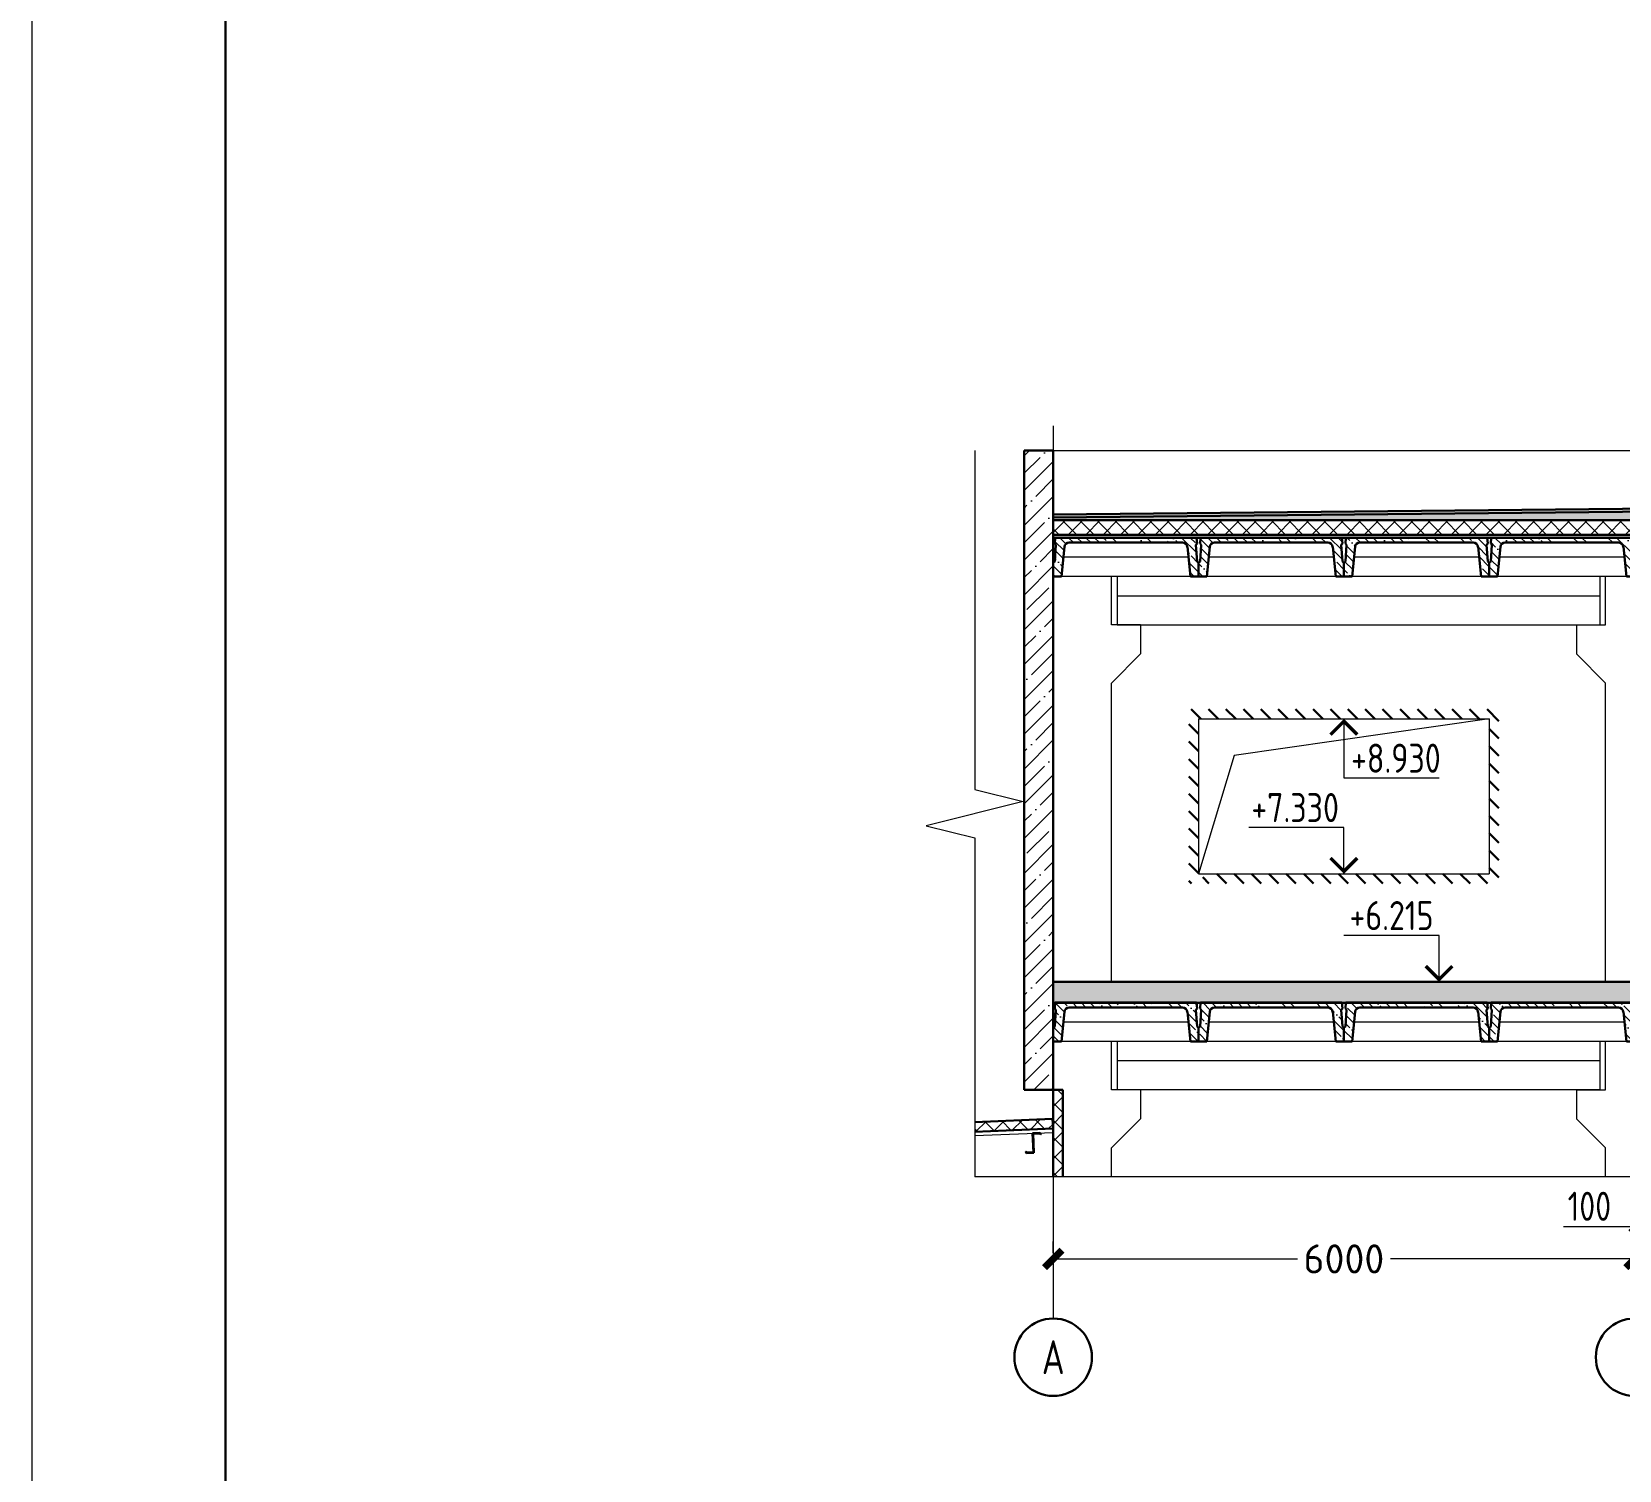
# Model space of a CAD drawing. Extents: x -965262 to 1142518, y -357520 to 71675.
# Drawn here: x 891868 to 908252, y -210388 to -195538 of the extents above; entities that cross this region are included whole.
import ezdxf

# ---------------------------------------------------------------- set-up
doc = ezdxf.new("R2010")
doc.units = 0
doc.header["$LTSCALE"] = 10
doc.linetypes.add('DOTE', pattern=[2.42, 2, -0.2, 0.02, -0.2])
doc.layers.get('0').update_dxf_attribs({"linetype": 'CONTINUOUS', "lineweight": 30})
doc.layers.get('Defpoints').update_dxf_attribs({"linetype": 'CONTINUOUS'})
doc.layers.add('DOTE', color=7, linetype='DOTE', lineweight=9)
doc.styles.add('GOST 2.304', font='isocpeur.ttf', dxfattribs={"width": 0.75, "height": 250})
doc.styles.get("Standard").update_dxf_attribs({"font": 'isocpeur.ttf', "height": 300})
doc.styles.add('ГОСТ 2м', font='isocpeur.ttf', dxfattribs={"width": 0.8, "height": 250})
doc.dimstyles.get("Standard").update_dxf_attribs({"dimscale": 100, "dimtxt": 300, "dimasz": 1.8, "dimexe": 1.8, "dimexo": 0.625, "dimgap": 0.9, "dimtad": 0, "dimdec": 0, "dimzin": 0, "dimdsep": 46, "dimtxsty": 'Standard', "dimblk": 'ARCHTICK', "dimcen": 0.9, "dimclrd": 256, "dimclre": 256, "dimclrt": 256, "dimadec": 0, "dimazin": 0, "dimtfac": 1, "dimtdec": 0, "dimtofl": 0, "dimtmove": 0, "dimatfit": 3, "dimfxl": 1, "dimtolj": 1, "dimtzin": 0, "dimlwd": 15, "dimlwe": 15, "dimarcsym": 0})
doc.dimstyles.new('ГОСТ 2м', dxfattribs={"dimtxt": 250, "dimasz": 100, "dimexe": 75, "dimexo": 150, "dimgap": 62.5, "dimtad": 1, "dimdec": 0, "dimtxsty": 'ГОСТ 2м', "dimblk": 'ARCHTICK', "dimcen": 150, "dimdle": 75, "dimclrd": 256, "dimclre": 256, "dimclrt": 256, "dimadec": 0, "dimazin": 0, "dimtfac": 1, "dimtdec": 0, "dimtmove": 0, "dimatfit": 3, "dimldrblk": 'OBLIQUE', "dimfxl": 1, "dimlwd": 15, "dimlwe": 15, "dimarcsym": 0})
pattern_1 = [(45, (511878.28, -222329.96), (-89.80256, 89.80256), []), (135, (511878.28, -222329.96), (-89.80256, -89.80256), [])]

# ---------------------------------------------------------------- blocks, each defined once
blk = doc.blocks.new('y')
at = {"lineweight": 15}
h = blk.add_hatch(dxfattribs=at)
h.set_pattern_fill('ANSI35', color=256, scale=20, angle=90, style=0)
h.set_pattern_definition([(135, (-71939.62, 175751.51), (-89.80256, -89.80256), []), (135, (-71939.62, 175841.31), (-89.80256, -89.80256), [158.75, -31.75, 0, -31.75])])
edge = h.paths.add_edge_path()
edge.add_ellipse((16946, 173768), major_axis=(35.4, 35.4), ratio=1, start_angle=45, end_angle=129.2894)
edge.add_line((16896, 173773), (16866, 173468))
edge.add_line((16866, 173468), (16781, 173468))
edge.add_line((16781, 173468), (16781, 173608))
edge.add_line((16781, 173608), (16796, 173623))
edge.add_line((16796, 173623), (16809, 173793))
edge.add_line((16809, 173793), (16796, 173808))
edge.add_line((16796, 173808), (16801, 173868))
edge.add_line((16801, 173868), (18261, 173868))
edge.add_line((18261, 173868), (18265, 173808))
edge.add_line((18265, 173808), (18252, 173793))
edge.add_line((18252, 173793), (18266, 173623))
edge.add_line((18266, 173623), (18281, 173608))
edge.add_line((18281, 173608), (18281, 173468))
edge.add_line((18281, 173468), (18196, 173468))
edge.add_line((18196, 173468), (18165, 173773))
edge.add_ellipse((18115, 173768), major_axis=(-35.4, 35.4), ratio=1, start_angle=230.7106, end_angle=315)
edge.add_line((18115, 173818), (16946, 173818))
h.paths.add_polyline_path([(17611, 173818), (17451, 173818), (17451, 173868), (17611, 173868)], flags=17)
h.paths.add_polyline_path([(17961, 173818), (17801, 173818), (17801, 173868), (17961, 173868)], flags=17)
for p, q in [((16801, 173868), (16796, 173808)), ((18261, 173868), (16801, 173868)), ((18261, 173868), (18265, 173808)), ((16809, 173793), (16796, 173808)), ((16809, 173793), (16796, 173623)), ((16896, 173773), (16866, 173468)), ((18115, 173818), (16946, 173818)), ((18165, 173773), (18196, 173468)), ((18252, 173793), (18265, 173808)), ((18252, 173793), (18266, 173623)), ((16781, 173608), (16796, 173623)), ((16781, 173608), (16781, 173468)), ((18281, 173608), (18266, 173623)), ((18281, 173608), (18281, 173468)), ((18281, 173608), (18281, 173468)), ((16781, 173468), (16866, 173468)), ((18281, 173468), (18196, 173468))]:
    blk.add_line(p, q)
for p, q in [((18176, 173668), (16886, 173668)), ((18196, 173468), (16866, 173468))]:
    blk.add_line(p, q, dxfattribs=at)
for centre, start, end in [((16946, 173768), 90, 174.2894), ((18115, 173768), 5.7106, 90)]:
    blk.add_arc(centre, 50, start, end)
blk = doc.blocks.new('_ArchTick')
at = {"color": 0, "linetype": 'ByBlock', "lineweight": 0, "const_width": 0.4}
blk.add_lwpolyline([(-0.5, -0.5), (0.5, 0.5)], dxfattribs=at)
blk = doc.blocks.new('*D2215')
at = {"lineweight": 15, "transparency": 16777216}
for p, q in [((902410, -208143), (902410, -208026)), ((908410, -208143), (908410, -208026)), ((902410, -208206), (904930, -208206)), ((908410, -208206), (905890, -208206))]:
    blk.add_line(p, q, dxfattribs=at)
at = {"layer": 'Defpoints', "color": 0, "lineweight": 15, "transparency": 16777216}
for p in [(902410, -208206), (908410, -208206), (908410, -208206)]:
    blk.add_point(p, dxfattribs=at)
at = {"lineweight": 15, "transparency": 16777216, "xscale": 180, "yscale": 180, "zscale": 180, "rotation": 180}
blk.add_blockref('_ArchTick', (902410, -208206), dxfattribs=at)
at = {"lineweight": 15, "transparency": 16777216, "xscale": 180, "yscale": 180, "zscale": 180}
blk.add_blockref('_ArchTick', (908410, -208206), dxfattribs=at)
at = {"lineweight": 15, "transparency": 16777216, "insert": (905410, -208206), "char_height": 300, "attachment_point": 5}
blk.add_mtext('\\A1;6000', dxfattribs=at)
blk = doc.blocks.new('*D2219')
at = {"lineweight": 15, "transparency": 16777216}
for p, q in [((908510, -205711), (908510, -207950)), ((908410, -207725), (908410, -207800)), ((908410, -207875), (907677, -207875)), ((908510, -207875), (908410, -207875)), ((908510, -207875), (908610, -207875))]:
    blk.add_line(p, q, dxfattribs=at)
at = {"layer": 'Defpoints', "color": 0, "lineweight": 15, "transparency": 16777216}
for p in [(908510, -205561), (908410, -207875), (908410, -207875)]:
    blk.add_point(p, dxfattribs=at)
at = {"lineweight": 15, "transparency": 16777216, "xscale": 100, "yscale": 100, "zscale": 100}
blk.add_blockref('_ArchTick', (908410, -207875), dxfattribs=at)
at = {"lineweight": 15, "transparency": 16777216, "xscale": 100, "yscale": 100, "zscale": 100, "rotation": 180}
blk.add_blockref('_ArchTick', (908510, -207875), dxfattribs=at)
at = {"lineweight": 15, "transparency": 16777216, "insert": (907944, -207663), "char_height": 250, "attachment_point": 5, "style": 'ГОСТ 2м'}
blk.add_mtext('{\\H1.2x;100}', dxfattribs=at)
blk = doc.blocks.new('_Oblique')
at = {"color": 0, "linetype": 'ByBlock', "lineweight": -2}
blk.add_line((-0.5, -0.5), (0.5, 0.5), dxfattribs=at)

msp = doc.modelspace()

# ---------------------------------------------------------------- hatches: boundary and pattern name
at = {"lineweight": 15}
h = msp.add_hatch(dxfattribs=at)
h.set_pattern_fill('ANSI35', scale=40)
h.set_pattern_definition([(45, (902274.02, -206217.7), (-179.605, 179.605), []), (45, (902453.62, -206217.7), (-179.605, 179.605), [317.5, -63.5, 0, -63.5])])
h.paths.add_polyline_path([(902410.2, -205960.9), (902110.2, -205960.9), (902110.2, -206460.9), (902410.2, -206460.9)])
h.paths.add_polyline_path([(902110.2, -199860.9), (902410.2, -199860.9, 0.3333333)])
h.paths.add_polyline_path([(902110.2, -199860.9), (902410.2, -199860.9, 0.3333333)], flags=17)
h.paths.add_polyline_path([(902410.2, -205960.9), (902110.2, -205960.9), (902110.2, -206460.9), (902410.2, -206460.9)], flags=17)
h.paths.add_polyline_path([(902110.2, -201640.9), (902410.2, -201640.9), (902410.2, -199860.9), (902110.2, -199860.9)])
h.paths.add_polyline_path([(902110.2, -206460.9), (902410.2, -206460.9), (902410.2, -204660.9), (902110.2, -204660.9)])
h.paths.add_polyline_path([(902410.2, -204660.9), (902110.2, -204660.9), (902110.2, -201640.9), (902410.2, -201640.9)])
h = msp.add_hatch(dxfattribs=at)
h.set_pattern_fill('ANSI35', scale=20)
h.set_pattern_definition([(45, (888723.55, -374628.64), (-89.80256, 89.80256), []), (45, (888813.36, -374628.64), (-89.80256, 89.80256), [158.75, -31.75, 0, -31.75])])
h.paths.add_polyline_path([(908410.2, -200460.9), (902410.2, -200520.9), (902410.2, -200550.9), (908410.2, -200490.9)])
h.paths.add_polyline_path([(914410.2, -200430.9), (914410.2, -200400.9), (908410.2, -200460.9), (908410.2, -200490.9)])
h.paths.add_polyline_path([(914410.2, -200400.9), (914410.2, -200430.9), (920410.2, -200490.9), (920410.2, -200460.9)])
h.paths.add_polyline_path([(920410.2, -200460.9), (920410.2, -200490.9), (926410.2, -200550.9), (926410.2, -200520.9)])
h = msp.add_hatch(dxfattribs=at)
h.set_pattern_fill('GRAVEL', scale=5)
h.set_pattern_definition([(228.0127875, (888814.994, -374501.642), (-1016.0000001, -1142.99999993), [17.08607, -1691.52418]), (184.969741, (888803.564, -374514.3424), (1523.9999994, 127.00000723), [29.32024, -2902.702445]), (132.510447, (888774.354, -374516.8824), (1270.00000054, -1396.9999995), [20.67408, -2046.73614]), (267.273689, (888724.824, -374548.6324), (127.00000027, 2539.99999999), [26.70023, -2643.32187]), (292.833654, (888723.554, -374575.3024), (-635.00000005, 1523.99999998), [26.181685, -2591.99039]), (357.273689, (888733.714, -374599.4324), (-2539.99999999, 127.00000027), [26.70023, -2643.32187]), (37.6942405, (888760.384, -374600.7024), (-1650.99999993, -1270.0000001), [35.30968, -3495.65577]), (72.2553284, (888788.324, -374579.1124), (889.00000024, 2793.99999992), [33.33598, -3300.26283]), (121.4295656, (888798.484, -374547.3624), (-1016.00000014, 1650.99999991), [26.79065, -2652.277285]), (175.236358, (888784.514, -374524.502), (1397, -127.0000002), [30.58566, -1498.69685]), (222.3974378, (888754.034, -374521.9624), (-1523.99999995, -1397.00000005), [39.5539, -3915.83863]), (138.814075, (888850.554, -374549.902), (-888.99999995, 762.0000001), [13.50023, -1336.52829]), (171.4692344, (888840.394, -374541.0124), (1651.00000004, -253.99999971), [25.6841, -2542.73195]), (225, (888814.99, -374537.2), (-2e-14, -127), [17.96047, -161.644655]), (203.19859, (888806.104, -374521.962), (635, 254), [9.67207, -957.53112]), (291.80141, (888797.214, -374525.772), (-127, 381), [13.67828, -670.23765]), (30.963757, (888802.294, -374538.472), (381, 254), [22.21598, -718.31491]), (161.56505, (888821.344, -374527.042), (254, -127), [16.06436, -385.54491]), (16.3895403, (888723.554, -374525.7724), (1270, 381), [22.5044, -2227.94133]), (70.346176, (888745.144, -374519.422), (-508.00000005, -1397), [18.87995, -1869.11078]), (293.19859, (888821.344, -374501.642), (-254, 635), [19.344005, -947.85918]), (343.6104597, (888828.964, -374519.4224), (-1270.00000003, 380.9999999), [22.5044, -2227.94133]), (339.443955, (888723.554, -374604.512), (-635, 254), [21.70176, -1063.38672]), (294.7751406, (888743.874, -374612.132), (-635.00000076, 1396.99999966), [18.18361, -1800.17967]), (66.80141, (888822.614, -374628.642), (254, 635), [19.344005, -947.85918]), (17.3540246, (888830.234, -374610.8624), (-1650.99999997, -508.0000001), [21.28914, -2107.6188]), (69.443955, (888760.384, -374628.642), (-254, -635), [10.85088, -1074.2376]), (101.309932, (888814.994, -374628.642), (-127, 508), [6.47573, -641.09975]), (165.963757, (888813.724, -374622.292), (381, -127), [26.181685, -497.45273]), (186.009006, (888788.324, -374615.9424), (1270, 127.00000007), [24.26335, -2402.06824]), (303.690068, (888802.294, -374549.902), (-127, 254), [18.31619, -439.58882]), (353.1572266, (888812.454, -374565.1424), (2159.00000001, -253.99999989), [31.97784, -3165.80045]), (60.945396, (888844.204, -374568.952), (-508, -889), [13.07541, -1294.46962]), (90, (888850.55, -374557.52), (-127, 127), [7.62, -119.38]), (120.256437, (888785.784, -374612.132), (507.99999994, -889.00000004), [17.64335, -1746.69704]), (48.0127875, (888776.894, -374596.892), (1016.0000001, 1142.99999993), [34.17214, -1674.43811]), (0, (888799.75, -374571.49), (127, 127), [33.02, -93.98]), (325.3048465, (888832.774, -374571.4924), (1270.00000048, -888.9999993), [20.08048, -1987.96584]), (254.054604, (888849.284, -374582.922), (-127, -508), [18.49145, -906.0825]), (207.6459754, (888844.204, -374600.7024), (-2413.00000009, -1269.99999983), [30.107255, -2980.62322]), (175.4260787, (888817.534, -374614.6724), (-1651, 127), [31.85147, -3153.29232])])
h.paths.add_polyline_path([(902410.2, -200580.9), (902410.2, -200550.9), (914410.2, -200430.9), (926410.2, -200550.9), (926410.2, -200580.9)])
h = msp.add_hatch(dxfattribs=at)
h.set_pattern_fill('ANSI37', scale=40)
h.set_pattern_definition(pattern_1)
h.paths.add_polyline_path([(926410.2, -200580.9), (902410.2, -200580.9), (902410.2, -200730.9), (926410.2, -200730.9)])
h = msp.add_hatch(dxfattribs=at)
h.set_pattern_fill('ANSI35', scale=20, angle=90)
h.set_pattern_definition([(135, (908694.72, -200741.55), (-89.8026, -89.8026), []), (135, (908694.72, -200651.75), (-89.8026, -89.8026), [158.75, -31.75, 0, -31.75])])
h.paths.add_polyline_path([(914410.2, -200730.9), (908410.2, -200730.9), (908410.2, -200760.9), (914410.2, -200760.9)])
h.paths.add_polyline_path([(920410.2, -200730.9), (914410.2, -200730.9), (914410.2, -200760.9), (920410.2, -200760.9)])
h.paths.add_polyline_path([(926410.2, -200730.9), (920410.2, -200730.9), (920410.2, -200760.9), (926410.2, -200760.9)])
h.paths.add_polyline_path([(908410.2, -200730.9), (902410.2, -200730.9), (902410.2, -200760.9), (908410.2, -200760.9)])
h = msp.add_hatch()
h.set_pattern_fill('ANSI31', color=3, scale=40, angle=90)
h.set_pattern_definition([(135, (905248.76, -204484.44), (-89.8026, -89.8026), [])])
h.paths.add_polyline_path([(907010.2, -204430.9), (906910.2, -204430.9), (903810.2, -204430.9), (903810.2, -204430.9)])
h.paths.add_polyline_path([(906910.2, -204230.9), (903961.9, -204230.9), (903936, -204330.9), (906910.2, -204330.9)], flags=16)
h.paths.add_polyline_path([(907010.2, -202530.9), (903810.2, -202530.9), (903810.2, -204430.9), (907010.2, -204430.9)])
h.paths.add_polyline_path([(906910.2, -202630.9), (906910.2, -204430.9), (903910.2, -204430.9), (903910.2, -202630.9)], flags=16)
h.paths.add_polyline_path([(905111.4, -204026.4), (906142, -204026.4), (906142, -203426.4), (905111.4, -203426.4)], flags=0)
h.paths.add_polyline_path([(905100.3, -203349.3), (906162.8, -203349.3), (906162.8, -202899.3), (905100.3, -202899.3)], flags=0)
h.paths.add_polyline_path([(903810.2, -204430.9), (903910.2, -204430.9), (903910.2, -204330.9), (903810.2, -204330.9)])
h.paths.add_polyline_path([(907010.2, -204430.9), (906910.2, -204430.9), (906910.2, -204330.9), (907010.2, -204330.9)])
h = msp.add_hatch(dxfattribs=at)
h.set_pattern_fill('ANSI35', scale=40, angle=90)
h.set_pattern_definition([(135, (908554.22, -205438.88), (-179.605, -179.605), []), (135, (908554.22, -205259.28), (-179.605, -179.605), [317.5, -63.5, 0, -63.5])])
h.paths.add_polyline_path([(908630.2, -205345.9), (908510.2, -205345.9), (908510.2, -205560.9), (908630.2, -205560.9)])
h.paths.add_polyline_path([(912620.2, -205345.9), (912500.2, -205345.9), (912500.2, -205560.9), (912620.2, -205560.9)])
h.paths.add_polyline_path([(926410.2, -205345.9), (924380.2, -205345.9), (924380.2, -205560.9), (926410.2, -205560.9)], flags=17)
h.paths.add_polyline_path([(924380.2, -205345.9), (924260.2, -205345.9), (924260.2, -205560.9), (924380.2, -205560.9)], flags=16)
h.paths.add_polyline_path([(902410.2, -205345.9), (902410.2, -205560.9), (926410.2, -205560.9), (926410.2, -205345.9)])
h = msp.add_hatch(dxfattribs=at)
h.set_pattern_fill('ANSI37', scale=40)
h.set_pattern_definition(pattern_1)
h.paths.add_polyline_path([(902510.2, -206460.9), (902410.2, -206460.9), (902410.2, -206560.9), (902510.2, -206560.9)])
h.paths.add_polyline_path([(902510.2, -207358.1), (902410.2, -207358), (902410.2, -206560.9), (902510.2, -206560.9)])
h = msp.add_hatch(dxfattribs=at)
h.set_pattern_fill('ANSI37', scale=40)
h.set_pattern_definition(pattern_1)
h.paths.add_polyline_path([(902408.5, -206859.4), (902404.4, -206759.5), (901600.1, -206792.8), (901600.1, -206892.9)])

# ---------------------------------------------------------------- linework, layer by layer
at = {"color": 7}
for p, q in [((902110.2, -206460.9, 9801.8), (902110.2, -199860.9, 9801.8)), ((902110.2, -199860.9, 9801.8), (902410.2, -199860.9, 9801.8)), ((902410.2, -206460.9, 9801.8), (902410.2, -199860.9, 9801.8)), ((902410.2, -200520.9, 9801.8), (914410.2, -200400.9, 9801.8)), ((902410.2, -200550.9, 9801.8), (914410.2, -200430.9, 9801.8)), ((902410.2, -200580.9, 9801.8), (926410.2, -200580.9, 9801.8)), ((902410.2, -200730.9, 9801.8), (926410.2, -200730.9, 9801.8)), ((902410.2, -200760.9, 9801.8), (926410.2, -200760.9, 9801.8)), ((902410.2, -205345.9, 9801.8), (908510.2, -205345.9, 9801.8)), ((902410.2, -205560.9, 9801.8), (926410.2, -205560.9, 9801.8)), ((902410.2, -206460.9, 9801.8), (902110.2, -206460.9, 9801.8)), ((902410.2, -206460.9, 9801.8), (902410.2, -207358.1, 9801.8)), ((902410.2, -206460.9, 9801.8), (902510.2, -206460.9, 9801.8)), ((902510.2, -206460.9, 9801.8), (902510.2, -207358.1, 9801.8)), ((901600.1, -206792.8, 9801.8), (902404.4, -206759.5, 9801.8)), ((902408.5, -206859.4, 9801.8), (902404.4, -206759.5, 9801.8)), ((901600.1, -206892.9, 9801.8), (902408.5, -206859.4, 9801.8)), ((902197.3, -206908.2, 9801.8), (902273.4, -206905, 9801.8)), ((902205.5, -207106, 9801.8), (902197.3, -206908.2, 9801.8)), ((902271.2, -206910.2, 9801.8), (902202.6, -206913.1, 9801.8)), ((902202.6, -206913.1, 9801.8), (902210.8, -207110.8, 9801.8)), ((902281.6, -206921.6, 9801.8), (902271.2, -206910.2, 9801.8)), ((902273.4, -206905, 9801.8), (902285.4, -206918.2, 9801.8)), ((902285.4, -206918.2, 9801.8), (902281.6, -206921.6, 9801.8)), ((902122.8, -207100.8, 9801.8), (902126.5, -207097.4, 9801.8)), ((902126.5, -207097.4, 9801.8), (902136.9, -207108.8, 9801.8)), ((902134.7, -207114, 9801.8), (902122.8, -207100.8, 9801.8)), ((902210.8, -207110.8, 9801.8), (902134.7, -207114, 9801.8)), ((902136.9, -207108.8, 9801.8), (902205.5, -207106, 9801.8))]:
    msp.add_line(p, q, dxfattribs=at)
at = {"lineweight": 15}
msp.add_line((902410.2, -199860.9, 9801.8), (926410.2, -199860.9, 9801.8), dxfattribs=at)
at = {"color": 7, "lineweight": 15}
for p, q in [((903010.2, -201160.9, 9801.8), (902410.2, -201160.9, 9801.8)), ((902410.2, -207358.1, 9801.8), (902410.2, -201160.9, 9801.8)), ((903010.2, -201660.9, 9801.8), (903010.2, -201160.9, 9801.8)), ((908050.2, -201160.9, 9801.8), (903070.2, -201160.9, 9801.8)), ((903070.2, -201160.9, 9801.8), (903070.2, -201360.9, 9801.8)), ((908050.2, -201160.9, 9801.8), (908050.2, -201360.9, 9801.8)), ((908110.2, -201660.9, 9801.8), (908110.2, -201160.9, 9801.8)), ((908510.2, -201160.9, 9801.8), (908110.2, -201160.9, 9801.8)), ((903070.2, -201360.9, 9801.8), (908050.2, -201360.9, 9801.8)), ((903070.2, -201360.9, 9801.8), (903070.2, -201660.9, 9801.8)), ((908050.2, -201360.9, 9801.8), (908050.2, -201660.9, 9801.8)), ((903310.2, -201660.9, 9801.8), (903010.2, -201660.9, 9801.8)), ((903070.2, -201660.9, 9801.8), (908050.2, -201660.9, 9801.8)), ((903310.2, -201660.9, 9801.8), (903310.2, -201960.9, 9801.8)), ((907810.2, -201660.9, 9801.8), (908110.2, -201660.9, 9801.8)), ((907810.2, -201660.9, 9801.8), (907810.2, -201960.9, 9801.8)), ((903010.2, -202260.9, 9801.8), (903310.2, -201960.9, 9801.8)), ((908110.2, -202260.9, 9801.8), (907810.2, -201960.9, 9801.8)), ((903010.2, -205345.9, 9801.8), (903010.2, -202260.9, 9801.8)), ((908110.2, -205345.9, 9801.8), (908110.2, -202260.9, 9801.8)), ((903910.2, -202630.9, 9801.8), (903910.2, -204230.9, 9801.8)), ((903910.2, -202630.9, 9801.8), (906910.2, -202630.9, 9801.8)), ((906910.2, -202630.9, 9801.8), (904277.5, -203009.2, 9801.8)), ((906910.2, -202630.9, 9801.8), (906910.2, -204230.9, 9801.8)), ((904277.5, -203009.2, 9801.8), (903910.2, -204230.9, 9801.8)), ((903910.2, -204230.9, 9801.8), (906910.2, -204230.9, 9801.8)), ((902410.2, -205960.9, 9801.8), (902410.2, -206460.9, 9801.8)), ((903010.2, -206460.9, 9801.8), (903010.2, -205960.9, 9801.8)), ((908050.2, -205960.9, 9801.8), (903070.2, -205960.9, 9801.8)), ((903070.2, -205960.9, 9801.8), (903070.2, -206160.9, 9801.8)), ((908050.2, -205960.9, 9801.8), (908050.2, -206160.9, 9801.8)), ((908110.2, -206460.9, 9801.8), (908110.2, -205960.9, 9801.8)), ((908050.2, -206160.9, 9801.8), (903070.2, -206160.9, 9801.8)), ((903070.2, -206160.9, 9801.8), (903070.2, -206460.9, 9801.8)), ((908050.2, -206160.9, 9801.8), (908050.2, -206460.9, 9801.8)), ((902410.2, -206560.9, 9801.8), (902410.2, -206460.9, 9801.8)), ((903310.2, -206460.9, 9801.8), (903010.2, -206460.9, 9801.8)), ((908050.2, -206460.9, 9801.8), (903070.2, -206460.9, 9801.8)), ((903310.2, -206460.9, 9801.8), (903310.2, -206760.9, 9801.8)), ((903310.2, -206460.9, 9801.8), (903310.2, -206745.3, 9801.8)), ((907810.2, -206460.9, 9801.8), (907810.2, -206760.9, 9801.8)), ((907810.2, -206460.9, 9801.8), (907810.2, -206745.3, 9801.8)), ((907810.2, -206460.9, 9801.8), (908110.2, -206460.9, 9801.8)), ((903010.2, -207060.9, 9801.8), (903310.2, -206760.9, 9801.8)), ((908110.2, -207060.9, 9801.8), (907810.2, -206760.9, 9801.8)), ((901600.1, -206932.9, 9801.8), (902410.2, -206899.4, 9801.8)), ((902408.5, -206859.4, 9801.8), (902410.2, -206899.4, 9801.8)), ((903010.2, -207358.1, 9801.8), (903010.2, -207060.9, 9801.8)), ((908110.2, -207358.1, 9801.8), (908110.2, -207060.9, 9801.8))]:
    msp.add_line(p, q, dxfattribs=at)
at = {"lineweight": 15, "ltscale": 100}
for p, q in [((905410.2, -202630.9, 9801.8), (905410.2, -203241.1, 9801.8)), ((905410.2, -203241.1, 9801.8), (906392.9, -203241.1, 9801.8)), ((905410.2, -203750.9, 9801.8), (904427.4, -203750.9, 9801.8)), ((905410.2, -204230.9, 9801.8), (905410.2, -203750.9, 9801.8)), ((906392.9, -204865.9, 9801.8), (905410.2, -204865.9, 9801.8)), ((906392.9, -205345.9, 9801.8), (906392.9, -204865.9, 9801.8))]:
    msp.add_line(p, q, dxfattribs=at)
at = {"color": 5, "lineweight": 15, "ltscale": 10, "extrusion": (-1.83697e-16, -1, 0)}
msp.add_line((914160.2, -207358.1, 9801.8), (901600.2, -207358.1, 9801.8), dxfattribs=at)
at = {"lineweight": 15, "elevation": 9801.8}
msp.add_lwpolyline([(891867.6, -240087.8), (975967.6, -240087.8), (975967.6, -180687.8), (891867.6, -180687.8)], close=True, dxfattribs=at)
msp.add_lwpolyline([(891867.6, -240087.8), (975967.6, -240087.8), (975967.6, -180687.8), (891867.6, -180687.8)], close=True, dxfattribs=at)
at = {"elevation": 9801.8}
msp.add_lwpolyline([(893867.6, -239587.8), (975467.6, -239587.8), (975467.6, -181187.8), (893867.6, -181187.8)], close=True, dxfattribs=at)
msp.add_lwpolyline([(893867.6, -239587.8), (975467.6, -239587.8), (975467.6, -181187.8), (893867.6, -181187.8)], close=True, dxfattribs=at)
at = {"color": 5, "lineweight": 15, "ltscale": 10, "elevation": 9801.8}
for points in [[(901599.6, -199860.1), (901599.9, -203359.1)], [(902099.9, -203484.1), (901099.9, -203734.1)], [(901599.9, -203359.1), (902099.9, -203484.1)], [(901099.9, -203734.1), (901599.9, -203859.1)], [(901599.9, -203859.1), (901600.2, -207358.1)]]:
    msp.add_lwpolyline(points, dxfattribs=at)
at = {"lineweight": 15, "ltscale": 100, "const_width": 36, "elevation": 10886.9}
for points in [[(905272.9, -202793.6), (905410.2, -202656.3), (905547.5, -202793.6)], [(905272.9, -204068.1), (905410.2, -204205.4), (905547.5, -204068.1)], [(906255.6, -205183.1), (906392.9, -205320.4), (906530.2, -205183.1)]]:
    msp.add_lwpolyline(points, dxfattribs=at)
at = {"layer": 'DOTE', "color": 7, "ltscale": 100}
msp.add_line((902410.2, -199606.9, 9801.8), (902410.2, -208821.1, 9801.8), dxfattribs=at)
at = {"layer": 'DOTE', "color": 7, "linetype": 'Continuous', "lineweight": 30}
for centre in [(902410.2, -209221.1, 9801.8), (908410.2, -209221.1, 9801.8)]:
    msp.add_circle(centre, 400, dxfattribs=at)

# ---------------------------------------------------------------- block references
at = {"color": 7, "lineweight": 15}
for p in [(885629.5, -374628.6, 9801.8), (887129.5, -374628.6, 9801.8), (888629.5, -374628.6, 9801.8), (890129.5, -374628.6, 9801.8), (885629.5, -379428.6, 9801.8), (887129.5, -379428.6, 9801.8), (888629.5, -379428.6, 9801.8), (890129.5, -379428.6, 9801.8)]:
    msp.add_blockref('y', p, dxfattribs=at)

# ---------------------------------------------------------------- texts
at = {"lineweight": 15, "ltscale": 100, "style": 'GOST 2.304', "width": 0.8}
for s, p in [('+8.930', (905484, -203187.1, 9801.8)), ('+7.330', (904454.9, -203696.9, 9801.8)), ('+6.215', (905468, -204811.9, 9801.8))]:
    msp.add_text(s, height=300, dxfattribs=at).set_placement(p)
at = {"layer": 'DOTE', "color": 7, "linetype": 'Continuous', "lineweight": 30, "ltscale": 100, "insert": (902410.2, -209221.1, 9801.8), "char_height": 350, "width": 800, "attachment_point": 5, "style": 'GOST 2.304'}
msp.add_mtext('А', dxfattribs=at)

# ---------------------------------------------------------------- dimensions: what is measured, and where the dimension line sits
at = {"lineweight": 15}
dim = msp.add_linear_dim(base=(908410.2, -207875, 9801.8), p1=(908510.2, -205560.9, 9801.8), p2=(908410.2, -207875, 9801.8), text='{\\H1.2x;<>}', dimstyle='ГОСТ 2м', dxfattribs=at)
dim.commit()
dim.dimension.update_dxf_attribs({"geometry": '*D2219', "text_midpoint": (907943.7, -207662.5, 9801.8)})
at = {"color": 7, "lineweight": 15}
dim = msp.add_linear_dim(base=(908410.2, -208205.9, 9801.8), p1=(902410.2, -208205.9, 9801.8), p2=(908410.2, -208205.9, 9801.8), dimstyle='Standard', dxfattribs=at)
dim.commit()
dim.dimension.update_dxf_attribs({"geometry": '*D2215', "text_midpoint": (905410.2, -208205.9, 9801.8)})

doc.saveas('drawing.dxf')
